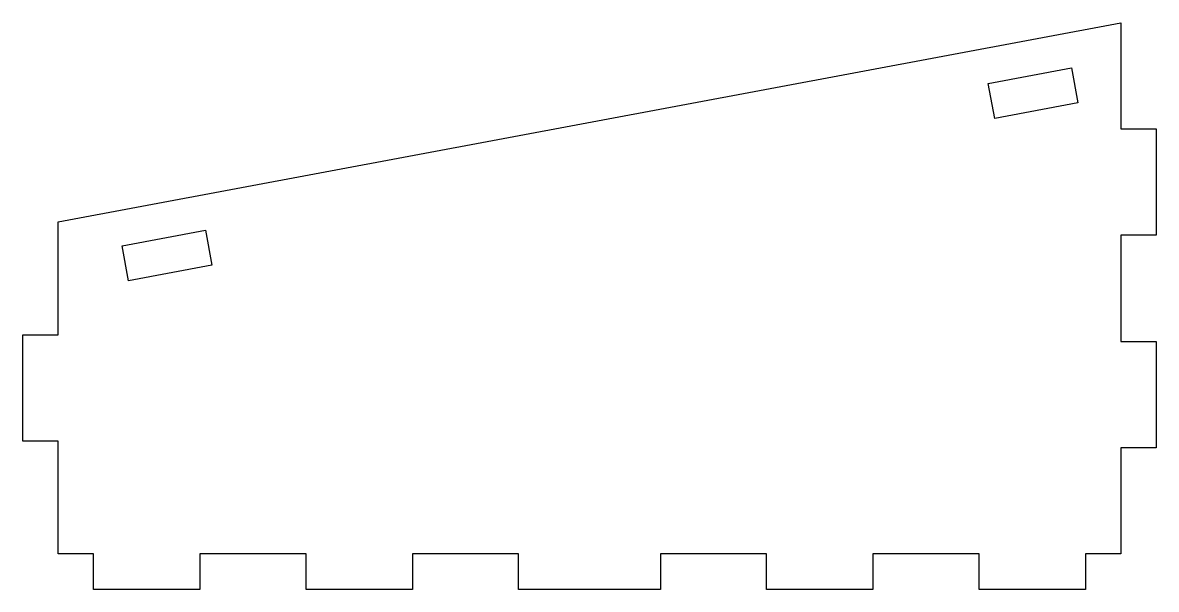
# Model space of a CAD drawing. Header units: inches. Extents: x -7.75 to 0.25, y 7.75 to 11.75.
import ezdxf

# ---------------------------------------------------------------- set-up
doc = ezdxf.new("R2010")
doc.units = ezdxf.units.IN
doc.header["$MEASUREMENT"] = 0
doc.layers.add('Mount Holes', color=1, linetype='Continuous', lineweight=25)
doc.layers.add('Profile', color=5, linetype='Continuous', lineweight=25)

msp = doc.modelspace()

# ---------------------------------------------------------------- linework, layer by layer
at = {"layer": 'Mount Holes'}
for p, q in [((-0.9368, 11.32), (-0.349, 11.4302)), ((-0.349, 11.4302), (-0.3029, 11.1845)), ((-0.8907, 11.0743), (-0.9368, 11.32)), ((-0.3029, 11.1845), (-0.8907, 11.0743)), ((-7.0482, 10.1741), (-6.4604, 10.2843)), ((-6.4604, 10.2843), (-6.4143, 10.0386)), ((-7.0021, 9.9284), (-7.0482, 10.1741)), ((-6.4143, 10.0386), (-7.0021, 9.9284))]:
    msp.add_line(p, q, dxfattribs=at)
at = {"layer": 'Profile'}
for p, q in [((-7.5, 10.3438), (0, 11.75)), ((0, 11.75), (0, 11)), ((0, 11), (0.25, 11)), ((0.25, 11), (0.25, 10.25)), ((-7.5, 9.5469), (-7.5, 10.3438)), ((0.25, 10.25), (0, 10.25)), ((0, 10.25), (0, 9.5)), ((-7.75, 9.5469), (-7.5, 9.5469)), ((-7.75, 8.7969), (-7.75, 9.5469)), ((0, 9.5), (0.25, 9.5)), ((0.25, 9.5), (0.25, 8.75)), ((-7.5, 8.7969), (-7.75, 8.7969)), ((-7.5, 8), (-7.5, 8.7969)), ((0.25, 8.75), (0, 8.75)), ((0, 8.75), (0, 8)), ((-7.25, 8), (-7.5, 8)), ((-7.25, 7.75), (-7.25, 8)), ((-5.75, 8), (-6.5, 8)), ((-5.75, 7.75), (-5.75, 8)), ((-4.25, 8), (-5, 8)), ((-5, 8), (-5, 7.75)), ((-2.5, 8), (-3.25, 8)), ((-2.5, 7.75), (-2.5, 8)), ((-6.5, 8), (-6.5, 7.75)), ((-4.25, 7.75), (-4.25, 8)), ((-3.25, 8), (-3.25, 7.75)), ((-1, 8), (-1.75, 8)), ((-1.75, 8), (-1.75, 7.75)), ((-1, 7.75), (-1, 8)), ((0, 8), (-0.25, 8)), ((-0.25, 8), (-0.25, 7.75)), ((-6.5, 7.75), (-7.25, 7.75)), ((-5, 7.75), (-5.75, 7.75)), ((-3.25, 7.75), (-4.25, 7.75)), ((-1.75, 7.75), (-2.5, 7.75)), ((-0.25, 7.75), (-1, 7.75))]:
    msp.add_line(p, q, dxfattribs=at)

doc.saveas('drawing.dxf')
